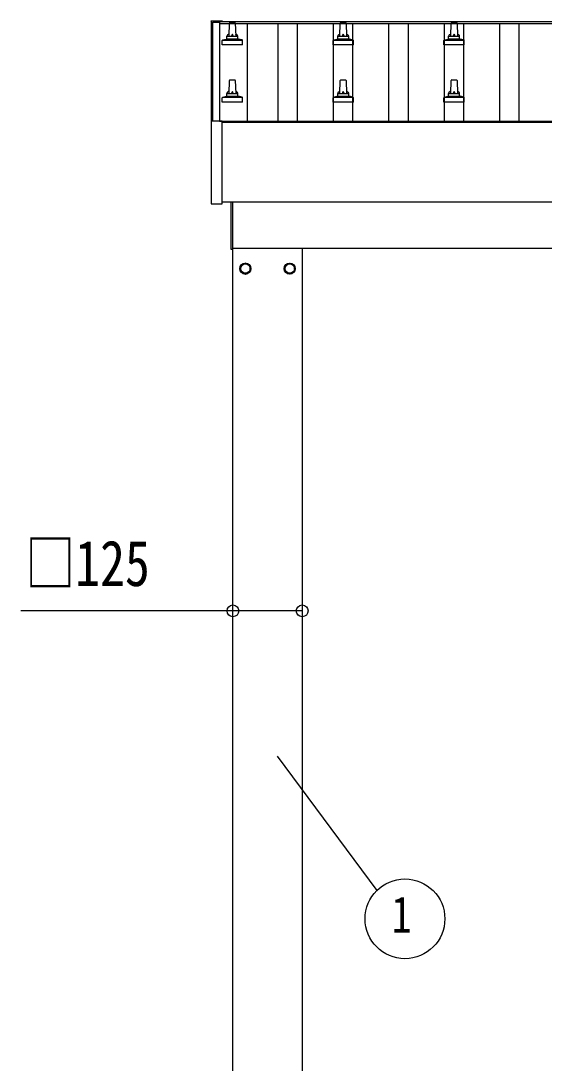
# Model space of a CAD drawing. Units: millimetres, scale not verified. Extents: x -10512 to 10512, y -7425 to 7425.
# Drawn here: x -9262 to -8318, y -3922 to -2040 of the extents above; entities that cross this region are included whole.
import ezdxf
from ezdxf.enums import TextEntityAlignment as Align

# ---------------------------------------------------------------- set-up
doc = ezdxf.new("R2010")
doc.units = ezdxf.units.MM
doc.header["$LTSCALE"] = 30
for name, color, linetype in [('0-4_YKK_13', 4, 'Continuous'), ('0-5_YKK_A1', 4, 'Continuous'), ('0-6_YKK_D', 6, 'Continuous')]:
    doc.layers.add(name, color=color, linetype=linetype)
doc.styles.add('ＭＳ ゴシック', font='')
doc.styles.get('ＭＳ ゴシック').set_extended_font_data('MS Gothic')

msp = doc.modelspace()

# ---------------------------------------------------------------- linework, layer by layer
at = {"layer": '0-4_YKK_13'}
for p, q in [((-8918.75, -2040.72), (-8918.75, -2041.32)), ((-8918.75, -2041.32), (-8918.75, -2221.99)), ((-8917.75, -2040.2), (-8899.75, -2040.2)), ((-8898.75, -2041.32), (-8898.75, -2040.72)), ((-8898.75, -2041.39), (-8898.75, -2041.32)), ((-8886.45, -2067.91), (-8885.72, -2044.38)), ((-8884.72, -2043.41), (-8876.18, -2043.41)), ((-8875.18, -2044.38), (-8874.45, -2067.91)), ((-8686.45, -2067.91), (-8685.72, -2044.38)), ((-8684.72, -2043.41), (-8676.18, -2043.41)), ((-8675.18, -2044.38), (-8674.45, -2067.91)), ((-8486.45, -2067.91), (-8485.72, -2044.38)), ((-8484.72, -2043.41), (-8476.18, -2043.41)), ((-8475.18, -2044.38), (-8474.45, -2067.91)), ((-8890.45, -2072.12), (-8890.45, -2067.91)), ((-8889.45, -2067.91), (-8871.45, -2067.91)), ((-8870.45, -2072.12), (-8870.45, -2067.91)), ((-8690.45, -2072.12), (-8690.45, -2067.91)), ((-8689.45, -2067.91), (-8671.45, -2067.91)), ((-8670.45, -2072.12), (-8670.45, -2067.91)), ((-8490.45, -2072.12), (-8490.45, -2067.91)), ((-8489.45, -2067.91), (-8471.45, -2067.91)), ((-8470.45, -2072.12), (-8470.45, -2067.91)), ((-8898.7, -2083.41), (-8898.7, -2075.69)), ((-8862.2, -2083.41), (-8898.7, -2083.41)), ((-8898.32, -2074.91), (-8862.58, -2074.91)), ((-8897.94, -2074.72), (-8891.21, -2073.09)), ((-8890.83, -2072.91), (-8870.07, -2072.91)), ((-8862.96, -2074.72), (-8869.69, -2073.09)), ((-8862.2, -2083.41), (-8862.2, -2075.69)), ((-8698.7, -2083.41), (-8698.7, -2075.69)), ((-8662.2, -2083.41), (-8698.7, -2083.41)), ((-8698.32, -2074.91), (-8662.58, -2074.91)), ((-8697.94, -2074.72), (-8691.21, -2073.09)), ((-8690.83, -2072.91), (-8670.07, -2072.91)), ((-8662.96, -2074.72), (-8669.69, -2073.09)), ((-8662.2, -2083.41), (-8662.2, -2075.69)), ((-8498.7, -2083.41), (-8498.7, -2075.69)), ((-8462.2, -2083.41), (-8498.7, -2083.41)), ((-8498.32, -2074.91), (-8462.58, -2074.91)), ((-8497.94, -2074.72), (-8491.21, -2073.09)), ((-8490.83, -2072.91), (-8470.07, -2072.91)), ((-8462.96, -2074.72), (-8469.69, -2073.09)), ((-8462.2, -2083.41), (-8462.2, -2075.69)), ((-8886.45, -2171.24), (-8885.72, -2147.71)), ((-8884.72, -2146.74), (-8876.18, -2146.74)), ((-8875.18, -2147.71), (-8874.45, -2171.24)), ((-8686.45, -2171.24), (-8685.72, -2147.71)), ((-8684.72, -2146.74), (-8676.18, -2146.74)), ((-8675.18, -2147.71), (-8674.45, -2171.24)), ((-8486.45, -2171.24), (-8485.72, -2147.71)), ((-8484.72, -2146.74), (-8476.18, -2146.74)), ((-8475.18, -2147.71), (-8474.45, -2171.24)), ((-8898.7, -2186.74), (-8898.7, -2179.03)), ((-8898.32, -2178.24), (-8862.58, -2178.24)), ((-8897.94, -2178.05), (-8891.21, -2176.42)), ((-8890.83, -2176.24), (-8870.07, -2176.24)), ((-8890.45, -2175.45), (-8890.45, -2171.24)), ((-8889.45, -2171.24), (-8871.45, -2171.24)), ((-8870.45, -2175.45), (-8870.45, -2171.24)), ((-8862.96, -2178.05), (-8869.69, -2176.42)), ((-8862.2, -2186.74), (-8862.2, -2179.03)), ((-8698.7, -2186.74), (-8698.7, -2179.03)), ((-8698.32, -2178.24), (-8662.58, -2178.24)), ((-8697.94, -2178.05), (-8691.21, -2176.42)), ((-8690.83, -2176.24), (-8670.07, -2176.24)), ((-8690.45, -2175.45), (-8690.45, -2171.24)), ((-8689.45, -2171.24), (-8671.45, -2171.24)), ((-8670.45, -2175.45), (-8670.45, -2171.24)), ((-8662.96, -2178.05), (-8669.69, -2176.42)), ((-8662.2, -2186.74), (-8662.2, -2179.03)), ((-8498.7, -2186.74), (-8498.7, -2179.03)), ((-8498.32, -2178.24), (-8462.58, -2178.24)), ((-8497.94, -2178.05), (-8491.21, -2176.42)), ((-8490.83, -2176.24), (-8470.07, -2176.24)), ((-8490.45, -2175.45), (-8490.45, -2171.24)), ((-8489.45, -2171.24), (-8471.45, -2171.24)), ((-8470.45, -2175.45), (-8470.45, -2171.24)), ((-8462.96, -2178.05), (-8469.69, -2176.42)), ((-8462.2, -2186.74), (-8462.2, -2179.03)), ((-8862.2, -2186.74), (-8898.7, -2186.74)), ((-8662.2, -2186.74), (-8698.7, -2186.74)), ((-8462.2, -2186.74), (-8498.7, -2186.74)), ((-8918.75, -2221.99), (-8918.75, -2369.99)), ((-8917.75, -2221.49), (-8918.25, -2221.49)), ((-8899.75, -2221.49), (-8917.75, -2221.49)), ((-8899.25, -2221.49), (-8899.75, -2221.49)), ((-8898.75, -2369.99), (-8898.75, -2221.99)), ((-8918.25, -2370.49), (-8899.25, -2370.49)), ((-8882.45, -2453), (-8882.45, -2367.86)), ((-8880.45, -2367.86), (-8880.45, -2453)), ((-8880.45, -2453), (-8882.45, -2453)), ((-8848.35, -2487.25), (-8848.45, -2487.25)), ((-8848.35, -2487.75), (-8848.45, -2487.75)), ((-8785.55, -2487.25), (-8785.45, -2487.25)), ((-8785.55, -2487.75), (-8785.45, -2487.75))]:
    msp.add_line(p, q, dxfattribs=at)
for points in [[(-8918.75, -2040.72), (-8918.72, -2040.53), (-8918.64, -2040.4), (-8918.55, -2040.32), (-8918.47, -2040.27), (-8918.39, -2040.24), (-8918.34, -2040.23), (-8918.3, -2040.22), (-8918.26, -2040.22), (-8918.07, -2040.21), (-8917.89, -2040.2), (-8917.75, -2040.2)], [(-8899.75, -2040.2), (-8899.56, -2040.2), (-8899.39, -2040.21), (-8899.25, -2040.22), (-8899.18, -2040.22), (-8899.12, -2040.24), (-8899.03, -2040.27), (-8898.9, -2040.37), (-8898.81, -2040.5), (-8898.8, -2040.52)]]:
    msp.add_lwpolyline(points, dxfattribs=at)
for points in [[(-8856.95, -2477.69), (-8865.45, -2482.59), (-8865.45, -2492.41), (-8856.95, -2497.31), (-8848.45, -2492.41), (-8848.45, -2482.59)], [(-8776.95, -2477.69), (-8768.45, -2482.59), (-8768.45, -2492.41), (-8776.95, -2497.31), (-8785.45, -2492.41), (-8785.45, -2482.59)]]:
    msp.add_lwpolyline(points, close=True, dxfattribs=at)
for centre, radius in [((-8856.95, -2487.5), 10), ((-8856.95, -2487.5), 8.5), ((-8776.95, -2487.5), 10), ((-8776.95, -2487.5), 8.5)]:
    msp.add_circle(centre, radius, dxfattribs=at)
for centre, radius, start, end in [((-8899.25, -2040.72), 0.499, 0.00068, 23.5008), ((-8884.72, -2044.41), 1, 90, 178.60509), ((-8876.18, -2044.41), 1, 1.39491, 90), ((-8684.72, -2044.41), 1, 90, 178.60509), ((-8676.18, -2044.41), 1, 1.39491, 90), ((-8484.72, -2044.41), 1, 90, 178.60509), ((-8476.18, -2044.41), 1, 1.39491, 90), ((-8886.37, -2068.54), 4.13, 90, 171.17633), ((-8889.45, -2068.91), 1, 90, 180), ((-8877.12, -2067.91), 4.83, 133.60282, 180), ((-8883.78, -2067.91), 4.83, 0, 46.39718), ((-8874.54, -2068.54), 4.13, 8.82367, 90), ((-8871.45, -2068.91), 1, 0, 90), ((-8686.37, -2068.54), 4.13, 90, 171.17633), ((-8689.45, -2068.91), 1, 90, 180), ((-8677.12, -2067.91), 4.83, 133.60282, 180), ((-8683.78, -2067.91), 4.83, 0, 46.39718), ((-8674.54, -2068.54), 4.13, 8.82367, 90), ((-8671.45, -2068.91), 1, 0, 90), ((-8486.37, -2068.54), 4.13, 90, 171.17633), ((-8489.45, -2068.91), 1, 90, 180), ((-8477.12, -2067.91), 4.83, 133.60282, 180), ((-8483.78, -2067.91), 4.83, 0, 46.39718), ((-8474.54, -2068.54), 4.13, 8.82367, 90), ((-8471.45, -2068.91), 1, 0, 90), ((-8897.7, -2075.69), 1, 103.62699, 180), ((-8891.45, -2072.12), 1, 283.62699, 0), ((-8869.45, -2072.12), 1, 180, 256.37301), ((-8863.2, -2075.69), 1, 0, 76.37301), ((-8697.7, -2075.69), 1, 103.62699, 180), ((-8691.45, -2072.12), 1, 283.62699, 0), ((-8669.45, -2072.12), 1, 180, 256.37301), ((-8663.2, -2075.69), 1, 0, 76.37301), ((-8497.7, -2075.69), 1, 103.62699, 180), ((-8491.45, -2072.12), 1, 283.62699, 0), ((-8469.45, -2072.12), 1, 180, 256.37301), ((-8463.2, -2075.69), 1, 0, 76.37301), ((-8884.72, -2147.74), 1, 90, 178.60509), ((-8876.18, -2147.74), 1, 1.39491, 90), ((-8684.72, -2147.74), 1, 90, 178.60509), ((-8676.18, -2147.74), 1, 1.39491, 90), ((-8484.72, -2147.74), 1, 90, 178.60509), ((-8476.18, -2147.74), 1, 1.39491, 90), ((-8897.7, -2179.03), 1, 103.62699, 180), ((-8891.45, -2175.45), 1, 283.62699, 0), ((-8886.37, -2171.87), 4.13, 90, 171.17633), ((-8889.45, -2172.24), 1, 90, 180), ((-8877.12, -2171.24), 4.83, 133.60282, 180), ((-8883.78, -2171.24), 4.83, 0, 46.39718), ((-8874.54, -2171.87), 4.13, 8.82367, 90), ((-8871.45, -2172.24), 1, 0, 90), ((-8869.45, -2175.45), 1, 180, 256.37301), ((-8863.2, -2179.03), 1, 0, 76.37301), ((-8697.7, -2179.03), 1, 103.62699, 180), ((-8691.45, -2175.45), 1, 283.62699, 0), ((-8686.37, -2171.87), 4.13, 90, 171.17633), ((-8689.45, -2172.24), 1, 90, 180), ((-8677.12, -2171.24), 4.83, 133.60282, 180), ((-8683.78, -2171.24), 4.83, 0, 46.39718), ((-8674.54, -2171.87), 4.13, 8.82367, 90), ((-8671.45, -2172.24), 1, 0, 90), ((-8669.45, -2175.45), 1, 180, 256.37301), ((-8663.2, -2179.03), 1, 0, 76.37301), ((-8497.7, -2179.03), 1, 103.62699, 180), ((-8491.45, -2175.45), 1, 283.62699, 0), ((-8486.37, -2171.87), 4.13, 90, 171.17633), ((-8489.45, -2172.24), 1, 90, 180), ((-8477.12, -2171.24), 4.83, 133.60282, 180), ((-8483.78, -2171.24), 4.83, 0, 46.39718), ((-8474.54, -2171.87), 4.13, 8.82367, 90), ((-8471.45, -2172.24), 1, 0, 90), ((-8469.45, -2175.45), 1, 180, 256.37301), ((-8463.2, -2179.03), 1, 0, 76.37301), ((-8918.25, -2221.99), 0.5, 90, 180), ((-8899.25, -2221.99), 0.5, 0, 90), ((-8918.25, -2369.99), 0.5, 180, 270), ((-8899.25, -2369.99), 0.5, 270, 0), ((-8856.95, -2487.5), 8.6, 111.25399, 128.74601), ((-8856.95, -2487.5), 8.6, 51.25399, 68.74601), ((-8776.95, -2487.5), 8.6, 111.25399, 128.74601), ((-8776.95, -2487.5), 8.6, 51.25399, 68.74601), ((-8856.95, -2487.5), 8.6, 171.25399, 188.74601), ((-8856.95, -2487.5), 8.6, 231.25399, 248.74601), ((-8856.95, -2487.5), 8.6, 291.25399, 308.74601), ((-8856.95, -2487.5), 8.6, 1.66581, 8.74601), ((-8856.95, -2487.5), 8.6, 351.25399, 358.33419), ((-8776.95, -2487.5), 8.6, 171.25399, 178.33419), ((-8776.95, -2487.5), 8.6, 181.66581, 188.74601), ((-8776.95, -2487.5), 8.6, 231.25399, 248.74601), ((-8776.95, -2487.5), 8.6, 291.25399, 308.74601), ((-8776.95, -2487.5), 8.6, 351.25399, 8.74601)]:
    msp.add_arc(centre, radius, start, end, dxfattribs=at)
at = {"layer": '0-5_YKK_A1'}
for p, q in [((-8915.45, -2042.35), (-8903.45, -2042.35)), ((-8915.45, -2221.49), (-8915.45, -2042.35)), ((-8903.45, -2041.39), (-5857.45, -2041.39)), ((-8903.45, -2041.39), (-8903.45, -2044.97)), ((-8903.45, -2042.35), (-8903.45, -2221.49)), ((-8903.45, -2044.97), (-5857.45, -2044.97)), ((-8853.95, -2044.97), (-8853.95, -2221.43)), ((-8797.95, -2221.43), (-8797.95, -2044.97)), ((-8762.95, -2221.43), (-8762.95, -2044.97)), ((-8697.95, -2221.43), (-8697.95, -2044.97)), ((-8662.95, -2221.43), (-8662.95, -2044.97)), ((-8597.95, -2221.43), (-8597.95, -2044.97)), ((-8562.95, -2221.43), (-8562.95, -2044.97)), ((-8497.95, -2221.43), (-8497.95, -2044.97)), ((-8462.95, -2221.43), (-8462.95, -2044.97)), ((-8397.95, -2221.43), (-8397.95, -2044.97)), ((-8362.95, -2221.43), (-8362.95, -2044.97)), ((-8903.45, -2221.43), (-5857.45, -2221.43)), ((-8898.75, -2222.99), (-5862.15, -2222.99)), ((-5862.15, -2367.86), (-8898.75, -2367.86)), ((-8880.45, -2450.5), (-5984.45, -2450.5)), ((-8879.45, -5250.5), (-8879.45, -2450.5)), ((-8754.45, -2450.5), (-8754.45, -5250.5))]:
    msp.add_line(p, q, dxfattribs=at)
at = {"layer": '0-6_YKK_D'}
msp.add_line((-8799.66, -3367.8), (-8619.86, -3610.44), dxfattribs=at)
msp.add_lwpolyline([(-8754.45, -3105.5), (-8879.45, -3105.5), (-9261.95, -3105.5)], dxfattribs=at)
for centre, radius in [((-8879.45, -3105.5), 10.62), ((-8754.45, -3105.5), 10.62), ((-8569.14, -3661.54), 72)]:
    msp.add_circle(centre, radius, dxfattribs=at)

# ---------------------------------------------------------------- texts
at = {"layer": '0-6_YKK_D', "style": 'ＭＳ ゴシック', "width": 0.8}
for s, height, p in [('□125', 82.48, (-9253.95, -3085.5)), ('1', 65.98, (-8593.14, -3706.54))]:
    msp.add_text(s, height=height, dxfattribs=at).set_placement(p, align=Align.BOTTOM_LEFT)

doc.saveas('drawing.dxf')
